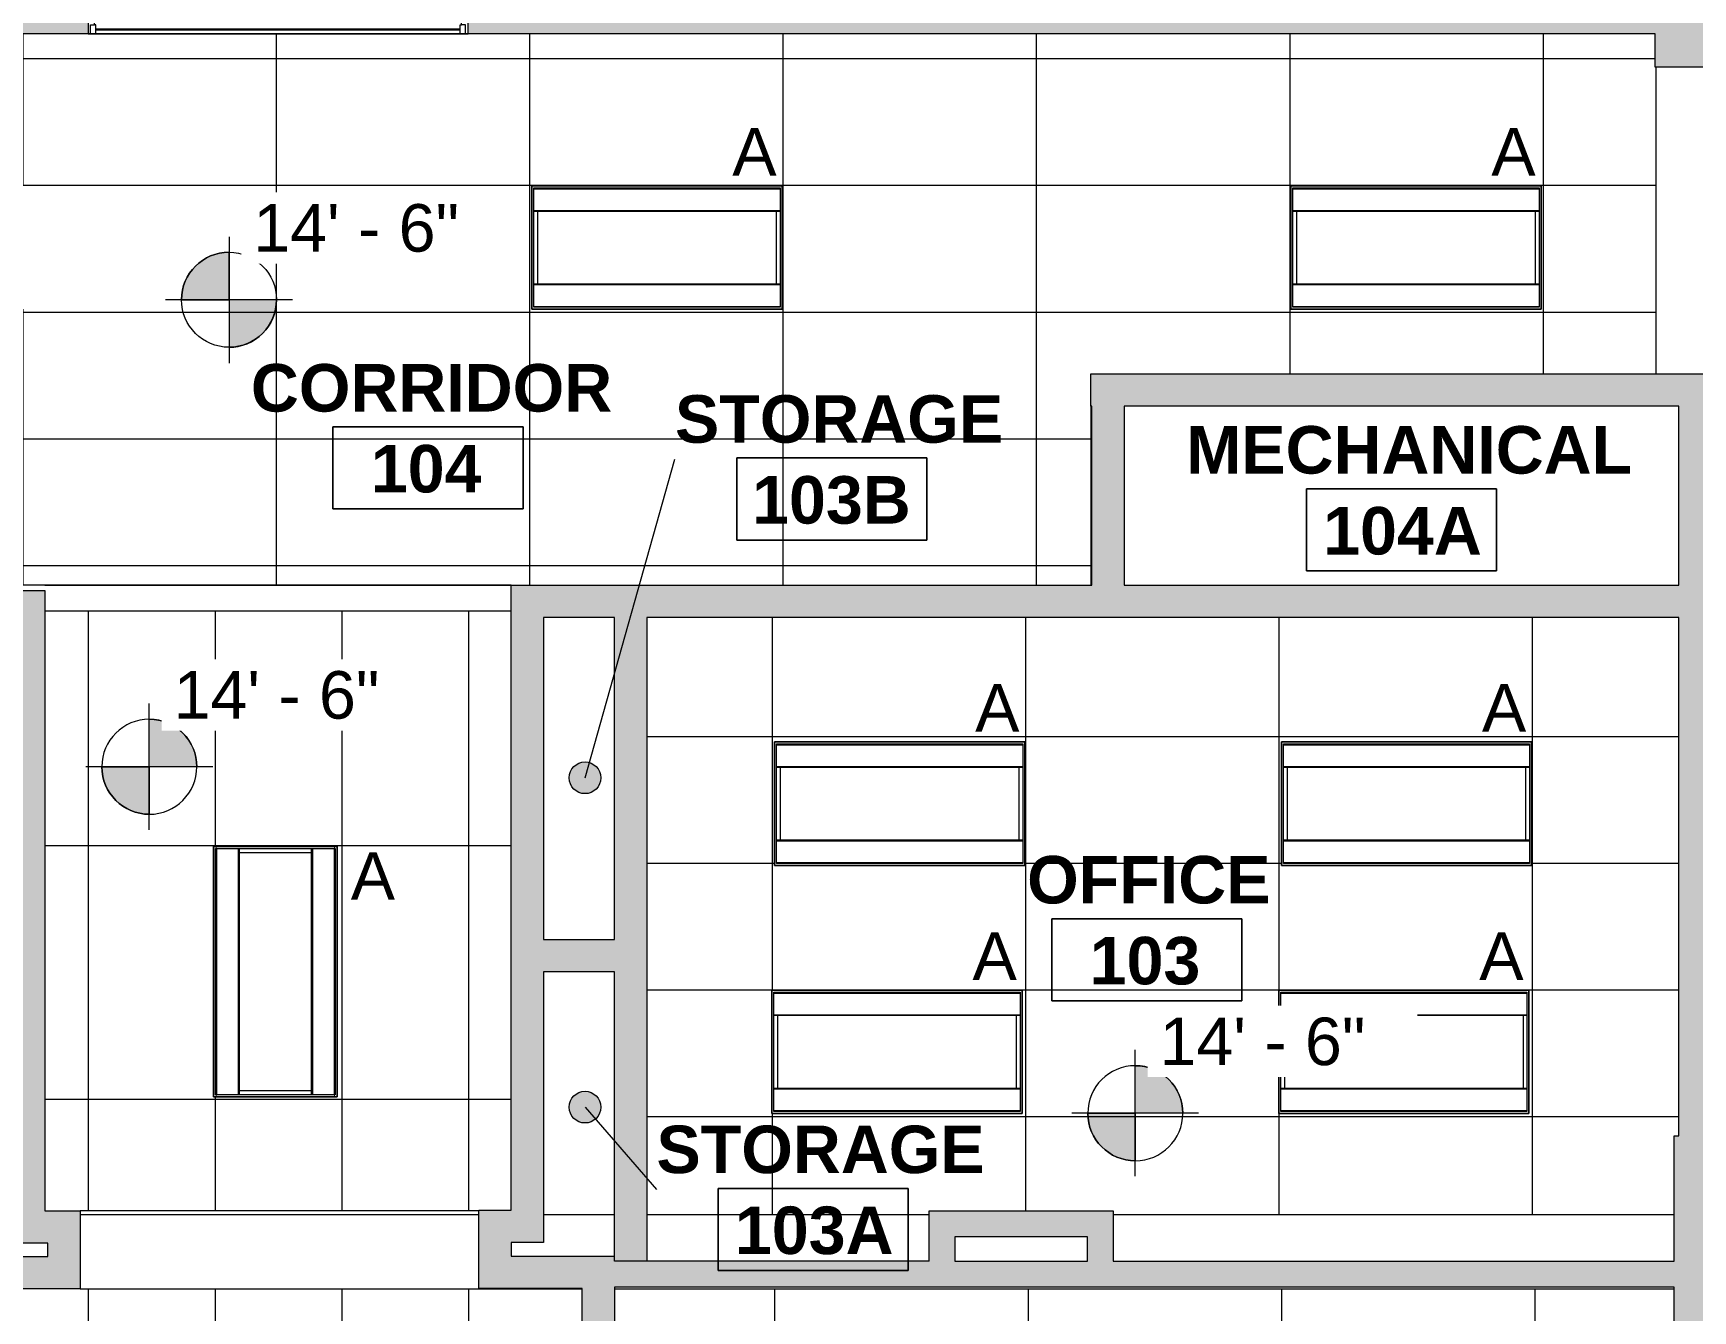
# Model space of a CAD drawing. Header units: inches. Extents: x -1036 to 1669, y -304 to 620.
# Drawn here: x -0.4 to 314, y -130.3 to 111.6 of the extents above; entities that cross this region are included whole.
import ezdxf

# ---------------------------------------------------------------- set-up
doc = ezdxf.new("R2010")
doc.units = ezdxf.units.IN
doc.header["$MEASUREMENT"] = 0
for name, color, linetype, lineweight in [('A-AREA-IDEN', 2, 'Continuous', 9), ('A-CLNG', 13, 'Continuous', 13), ('A-CLNG-PATT', 13, 'Continuous', 13), ('A-GLAZ', 151, 'Continuous', 13), ('A-WALL', 113, 'Continuous', 13), ('A-WALL-PATT', 111, 'Continuous', 13), ('E-LITE-EQPM', 33, 'Continuous', 13), ('E-LITE-EQPM-IDEN', 33, 'Continuous', 9), ('G-ANNO-DIMS', 111, 'Continuous', 9), ('I-WALL', 2, 'Continuous', 13)]:
    doc.layers.add(name, color=color, linetype=linetype, lineweight=lineweight)
doc.styles.add('Arial', font='arial.ttf', dxfattribs={"height": 9})
doc.styles.add('Swis721 Lt BT_B', font='', dxfattribs={"height": 8.999999999999991})
doc.styles.get('Swis721 Lt BT_B').set_extended_font_data('Swis721 Lt BT', bold=True)

# ---------------------------------------------------------------- blocks, each defined once
blk = doc.blocks.new('Window-Fixed-Half-Round - 72_ Diameter-7134559-FIRST FLOOR RCP')
at = {"layer": 'A-GLAZ', "lineweight": 20}
for p, q in [((-35.99999999999931, 3.499999999999501), (-35.99999999999931, -3.50000000000041)), ((-35.99999999999931, 3.499999999999587), (-34.49999999999905, 3.499999999999587)), ((-35.49999999999941, 3.499999999999587), (-35.49999999999941, 1.749999999999596)), ((-34.49999999999905, 3.499999999999587), (-34.49999999999905, 1.749999999999596)), ((34.50000000000086, 3.499999999999587), (36.0000000000006, 3.499999999999587)), ((34.50000000000086, 3.499999999999587), (34.50000000000086, 1.749999999999596)), ((35.50000000000085, 3.499999999999587), (35.50000000000085, 1.749999999999596)), ((36.00000000000059, -3.50000000000041), (36.00000000000059, 3.499999999999501)), ((-35.49999999999941, 1.749999999999596), (-34.74999999999942, 1.749999999999596)), ((-34.49999999999905, 1.749999999999596), (-34.74999999999942, 1.749999999999596)), ((-34.74999999999942, 1.749999999999596), (-34.74999999999942, -3.130828929442941e-13)), ((34.50000000000086, 1.749999999999596), (34.75000000000085, 1.749999999999596)), ((34.75000000000085, 1.749999999999596), (34.75000000000085, -3.130828929442941e-13)), ((35.50000000000085, 1.749999999999596), (34.75000000000085, 1.749999999999596)), ((-35.99999999999932, -3.130828929442941e-13), (-34.74999999999942, -3.130828929442941e-13)), ((34.75000000000085, -3.130828929442941e-13), (36.00000000000056, -3.130828929442941e-13))]:
    blk.add_line(p, q, dxfattribs=at)
at = {"layer": 'A-GLAZ'}
for p, q in [((36.00000000000059, 3.499999999999501), (-35.99999999999931, 3.499999999999501)), ((-35.99999999999931, -3.50000000000041), (36.00000000000059, -3.50000000000041))]:
    blk.add_line(p, q, dxfattribs=at)
at = {"layer": 'A-GLAZ', "lineweight": 9}
for p, q in [((-34.49999999999905, 3.499999999999587), (34.50000000000086, 3.499999999999587)), ((34.75000000000085, -3.130828929442941e-13), (-34.74999999999942, -3.130828929442941e-13))]:
    blk.add_line(p, q, dxfattribs=at)
at = {"layer": 'A-GLAZ', "lineweight": 30}
blk.add_line((-34.49999999999905, 2.624999999999586), (34.50000000000086, 2.624999999999586), dxfattribs=at)
blk = doc.blocks.new('L-Recessed-Axis-Duo - 2 x 4-V2-FIRST FLOOR RCP')
at = {"layer": 'E-LITE-EQPM', "lineweight": 9}
for p, q in [((-23.70125000000035, 11.70124999999967), (-23.70125000000035, -11.70125000000053)), ((23.70124999999967, 11.70124999999967), (-23.70125000000035, 11.70124999999967)), ((-23.37499999999975, 11.26001541712435), (-23.37499999999975, 11.2743613211372)), ((-23.37499999999974, 11.13871248810012), (-23.37499999999974, 11.26001541712435)), ((-23.37499999999974, 11.13871248810012), (23.37500000000181, 11.13871248810012)), ((23.32125034045088, 11.32125034045032), (-23.32125034045039, 11.32125034045032)), ((-23.32125034045039, 11.32125034045032), (-23.32125034045039, -11.32125034045099)), ((23.32125034045088, -11.32125034045099), (23.32125034045088, 11.32125034045032)), ((23.37500000000181, 11.27436132113736), (23.37500000000181, 11.26001541712435)), ((23.37500000000181, 11.26001541712435), (23.37500000000181, 11.13871248810012)), ((23.70124999999967, -11.70125000000053), (23.70124999999967, 11.70124999999967)), ((-23.32125034045038, 7.025524577924827), (23.32125034045099, 7.025524577924827)), ((-23.32125034045038, 7.015847702113612), (23.32125034045099, 7.015847702113612)), ((-23.32125034045105, 6.852663287769473), (23.32125034045037, 6.852663287769473)), ((-22.57125025785034, 6.863380073726318), (-22.57125025785034, -6.863380073726184)), ((22.57125025785083, -6.863215716455867), (22.57125025785083, 6.863215716456003)), ((23.32125034045037, -6.852663287768961), (-23.32125034045105, -6.852663287768961)), ((-23.32125034045038, -7.015847702113351), (23.32125034045099, -7.015847702113351)), ((-23.32125034045038, -7.025524577924568), (23.32125034045099, -7.025524577924568)), ((-23.70125000000035, -11.70125000000053), (23.70124999999967, -11.70125000000053)), ((-23.37499999999974, -11.26001541712425), (-23.37499999999974, -11.13871248809951)), ((-23.37499999999974, -11.13871248809951), (23.37500000000181, -11.13871248809951)), ((-23.37499999999974, -11.27436132113717), (-23.37499999999974, -11.26001541712425)), ((-23.32125034045039, -11.32125034045099), (23.32125034045088, -11.32125034045099)), ((23.37500000000181, -11.13871248809951), (23.37500000000181, -11.26001541712425)), ((23.37500000000181, -11.26001541712425), (23.37500000000181, -11.27436132113733))]:
    blk.add_line(p, q, dxfattribs=at)
for points, knots in [([(-23.64125001675037, 11.6412500167503), (-23.64648600304459, 11.64660277706004), (-23.65433927915146, 11.65431583323231), (-23.66427666576282, 11.66427681762273), (-23.67133580883706, 11.67133766628077), (-23.67788014913948, 11.67787256750432), (-23.6837977483678, 11.68380222611824), (-23.68898732805205, 11.68897699868511), (-23.69336016269634, 11.69336573628231), (-23.69684117998874, 11.69682921501138), (-23.70021528227305, 11.70022710545531), (-23.70124999999978, 11.70122677901995), (-23.7012499999998, 11.70124999999974)], [0, 0, 0, 0, 0.1666666666666667, 0.25, 0.3333333333333333, 0.4166666666666666, 0.5, 0.5833333333333333, 0.6666666666666666, 0.75, 0.8333333333333334, 1, 1, 1, 1]), ([(23.64125001675086, 11.6412500167503), (23.6466027770606, 11.64648600304452), (23.65431583323287, 11.6543392791514), (23.66427681762329, 11.66427666576276), (23.67133766628134, 11.67133580883699), (23.67787256750488, 11.67788014913942), (23.68380222611879, 11.68379774836774), (23.68897699868566, 11.688987328052), (23.69336573628287, 11.69336016269627), (23.69682921501196, 11.69684117998868), (23.70022710545587, 11.70021528227298), (23.70122677902049, 11.70124999999973), (23.7012500000003, 11.70124999999975)], [0, 0, 0, 0, 0.1666666666666667, 0.25, 0.3333333333333333, 0.4166666666666666, 0.5, 0.5833333333333333, 0.6666666666666666, 0.75, 0.8333333333333334, 1, 1, 1, 1]), ([(-23.70124999999981, -11.7012500000004), (-23.70122677902, -11.7012500000004), (-23.70022710545537, -11.70021528227363), (-23.69682921501145, -11.69684117998934), (-23.69336573628238, -11.69336016269694), (-23.68897699868517, -11.68898732805265), (-23.6838022261183, -11.6837977483684), (-23.67787256750436, -11.67788014914008), (-23.67133766628084, -11.67133580883764), (-23.6642768176228, -11.66427666576342), (-23.65431583323238, -11.65433927915206), (-23.6466027770601, -11.64648600304518), (-23.64125001675037, -11.64125001675096)], [-1, -1, -1, -1, -0.8333333333333333, -0.75, -0.6666666666666666, -0.5833333333333333, -0.5, -0.4166666666666666, -0.3333333333333333, -0.25, -0.1666666666666667, 0, 0, 0, 0]), ([(23.64125001675086, -11.64125001675096), (23.64648600304508, -11.6466027770607), (23.65433927915196, -11.65431583323297), (23.66427666576331, -11.66427681762339), (23.67133580883755, -11.67133766628143), (23.67788014913998, -11.67787256750498), (23.6837977483683, -11.6838022261189), (23.68898732805254, -11.68897699868577), (23.69336016269683, -11.69336573628297), (23.69684117998923, -11.69682921501204), (23.70021528227353, -11.70022710545597), (23.70125000000031, -11.7012267790206), (23.7012500000003, -11.7012500000004)], [0, 0, 0, 0, 0.1666666666666667, 0.25, 0.3333333333333333, 0.4166666666666666, 0.5, 0.5833333333333333, 0.6666666666666666, 0.75, 0.8333333333333334, 1, 1, 1, 1])]:
    blk.add_open_spline(points, degree=3, knots=knots, dxfattribs=at)
blk = doc.blocks.new('L-Recessed-Axis-Duo - 2 x 4-V3-FIRST FLOOR RCP')
at = {"layer": 'E-LITE-EQPM', "lineweight": 9}
for p, q in [((-23.70124999999984, 11.70124999999984), (-23.70124999999984, -11.70125000000036)), ((23.70125000000018, 11.70124999999984), (-23.70124999999984, 11.70124999999984)), ((-23.37499999999975, 11.26001541712435), (-23.37499999999975, 11.2743613211372)), ((-23.37499999999974, 11.13871248810012), (-23.37499999999974, 11.26001541712435)), ((-23.37499999999974, 11.13871248810012), (23.37500000000181, 11.13871248810012)), ((23.32125034045088, 11.32125034045032), (-23.32125034045039, 11.32125034045032)), ((-23.32125034045039, 11.32125034045032), (-23.32125034045039, -11.32125034045099)), ((23.32125034045088, -11.32125034045099), (23.32125034045088, 11.32125034045032)), ((23.37500000000181, 11.27436132113736), (23.37500000000181, 11.26001541712435)), ((23.37500000000181, 11.26001541712435), (23.37500000000181, 11.13871248810012)), ((23.70125000000018, -11.70125000000036), (23.70125000000018, 11.70124999999984)), ((-23.31192897881606, 7.025524577924827), (23.32125034045099, 7.025524577924827)), ((-23.31192897881606, 7.015847702113612), (23.32125034045099, 7.015847702113612)), ((-23.31192897881624, 6.852663287769473), (23.32125034045088, 6.852663287769473)), ((-22.57125025785034, 6.863380073726479), (-22.57125025785034, -6.863380073726181)), ((22.57125025785083, -6.863215716455894), (22.57125025785083, 6.86321571645603)), ((23.32125034045088, -6.852663287768961), (-23.31192897881624, -6.852663287769132)), ((-23.31192897881606, -7.015847702113351), (23.32125034045099, -7.015847702113351)), ((-23.31192897881606, -7.025524577924568), (23.32125034045099, -7.025524577924568)), ((-23.70124999999984, -11.70125000000036), (23.70125000000018, -11.70125000000036)), ((-23.37499999999974, -11.26001541712425), (-23.37499999999974, -11.13871248809951)), ((-23.37499999999974, -11.13871248809951), (23.37500000000181, -11.13871248809951)), ((-23.37499999999974, -11.27436132113717), (-23.37499999999974, -11.26001541712425)), ((-23.32125034045039, -11.32125034045099), (23.32125034045088, -11.32125034045099)), ((23.37500000000181, -11.13871248809951), (23.37500000000181, -11.26001541712425)), ((23.37500000000181, -11.26001541712425), (23.37500000000181, -11.27436132113733))]:
    blk.add_line(p, q, dxfattribs=at)
for points, knots in [([(-23.64125001675037, 11.6412500167503), (-23.64648600304459, 11.64660277706004), (-23.65433927915146, 11.65431583323231), (-23.66427666576282, 11.66427681762273), (-23.67133580883706, 11.67133766628077), (-23.67788014913948, 11.67787256750432), (-23.6837977483678, 11.68380222611824), (-23.68898732805205, 11.68897699868511), (-23.69336016269634, 11.69336573628231), (-23.69684117998874, 11.69682921501138), (-23.70021528227305, 11.70022710545531), (-23.70124999999978, 11.70122677901995), (-23.7012499999998, 11.70124999999974)], [0, 0, 0, 0, 0.1666666666666667, 0.25, 0.3333333333333333, 0.4166666666666666, 0.5, 0.5833333333333333, 0.6666666666666666, 0.75, 0.8333333333333334, 1, 1, 1, 1]), ([(23.64125001675086, 11.6412500167503), (23.6466027770606, 11.64648600304452), (23.65431583323287, 11.6543392791514), (23.66427681762329, 11.66427666576276), (23.67133766628134, 11.67133580883699), (23.67787256750488, 11.67788014913942), (23.68380222611879, 11.68379774836774), (23.68897699868566, 11.688987328052), (23.69336573628287, 11.69336016269627), (23.69682921501196, 11.69684117998868), (23.70022710545587, 11.70021528227298), (23.70122677902049, 11.70124999999973), (23.7012500000003, 11.70124999999975)], [0, 0, 0, 0, 0.1666666666666667, 0.25, 0.3333333333333333, 0.4166666666666666, 0.5, 0.5833333333333333, 0.6666666666666666, 0.75, 0.8333333333333334, 1, 1, 1, 1]), ([(-23.70124999999981, -11.7012500000004), (-23.70122677902, -11.7012500000004), (-23.70022710545537, -11.70021528227363), (-23.69682921501145, -11.69684117998934), (-23.69336573628238, -11.69336016269694), (-23.68897699868517, -11.68898732805265), (-23.6838022261183, -11.6837977483684), (-23.67787256750436, -11.67788014914008), (-23.67133766628084, -11.67133580883764), (-23.6642768176228, -11.66427666576342), (-23.65431583323238, -11.65433927915206), (-23.6466027770601, -11.64648600304518), (-23.64125001675037, -11.64125001675096)], [-1, -1, -1, -1, -0.8333333333333333, -0.75, -0.6666666666666666, -0.5833333333333333, -0.5, -0.4166666666666666, -0.3333333333333333, -0.25, -0.1666666666666667, 0, 0, 0, 0]), ([(23.64125001675086, -11.64125001675096), (23.64648600304508, -11.6466027770607), (23.65433927915196, -11.65431583323297), (23.66427666576331, -11.66427681762339), (23.67133580883755, -11.67133766628143), (23.67788014913998, -11.67787256750498), (23.6837977483683, -11.6838022261189), (23.68898732805254, -11.68897699868577), (23.69336016269683, -11.69336573628297), (23.69684117998923, -11.69682921501204), (23.70021528227353, -11.70022710545597), (23.70125000000031, -11.7012267790206), (23.7012500000003, -11.7012500000004)], [0, 0, 0, 0, 0.1666666666666667, 0.25, 0.3333333333333333, 0.4166666666666666, 0.5, 0.5833333333333333, 0.6666666666666666, 0.75, 0.8333333333333334, 1, 1, 1, 1])]:
    blk.add_open_spline(points, degree=3, knots=knots, dxfattribs=at)
blk = doc.blocks.new('L-Recessed-Axis-Duo - 2 x 4-V1-FIRST FLOOR RCP')
at = {"layer": 'E-LITE-EQPM', "lineweight": 9}
for p, q in [((-23.70125000000018, 11.7012499999995), (-23.70125000000018, -11.7012500000007)), ((23.70124999999984, 11.7012499999995), (-23.70125000000018, 11.7012499999995)), ((-23.37499999999975, 11.26001541712435), (-23.37499999999975, 11.2743613211372)), ((-23.37499999999974, 11.13871248810012), (-23.37499999999974, 11.26001541712435)), ((-23.37499999999974, 11.13871248810012), (23.37500000000181, 11.13871248810012)), ((23.32125034045088, 11.32125034045032), (-23.32125034045039, 11.32125034045032)), ((-23.32125034045039, 11.32125034045032), (-23.32125034045039, -11.32125034045099)), ((23.32125034045088, -11.32125034045099), (23.32125034045088, 11.32125034045032)), ((23.37500000000181, 11.27436132113736), (23.37500000000181, 11.26001541712435)), ((23.37500000000181, 11.26001541712435), (23.37500000000181, 11.13871248810012)), ((23.70124999999984, -11.7012500000007), (23.70124999999984, 11.7012499999995)), ((-23.32125034045038, 7.025524577924827), (23.32125034045099, 7.025524577924827)), ((-23.32125034045038, 7.015847702113612), (23.32125034045099, 7.015847702113612)), ((-23.32125034045088, 6.852663287769302), (23.32125034045054, 6.852663287769302)), ((-22.57125025785034, 6.86338007372632), (-22.57125025785034, -6.863380073726186)), ((22.57125025785083, -6.863215716455867), (22.57125025785083, 6.863215716456003)), ((23.32125034045054, -6.852663287769132), (-23.32125034045088, -6.852663287769132)), ((-23.32125034045038, -7.015847702113351), (23.32125034045099, -7.015847702113351)), ((-23.32125034045038, -7.025524577924568), (23.32125034045099, -7.025524577924568)), ((-23.70125000000018, -11.7012500000007), (23.70124999999984, -11.7012500000007)), ((-23.37499999999974, -11.26001541712425), (-23.37499999999974, -11.13871248809951)), ((-23.37499999999974, -11.13871248809951), (23.37500000000181, -11.13871248809951)), ((-23.37499999999974, -11.27436132113717), (-23.37499999999974, -11.26001541712425)), ((-23.32125034045039, -11.32125034045099), (23.32125034045088, -11.32125034045099)), ((23.37500000000181, -11.13871248809951), (23.37500000000181, -11.26001541712425)), ((23.37500000000181, -11.26001541712425), (23.37500000000181, -11.27436132113733))]:
    blk.add_line(p, q, dxfattribs=at)
for points, knots in [([(-23.64125001675037, 11.6412500167503), (-23.64648600304459, 11.64660277706004), (-23.65433927915146, 11.65431583323231), (-23.66427666576282, 11.66427681762273), (-23.67133580883706, 11.67133766628077), (-23.67788014913948, 11.67787256750432), (-23.6837977483678, 11.68380222611824), (-23.68898732805205, 11.68897699868511), (-23.69336016269634, 11.69336573628231), (-23.69684117998874, 11.69682921501138), (-23.70021528227305, 11.70022710545531), (-23.70124999999978, 11.70122677901995), (-23.7012499999998, 11.70124999999974)], [0, 0, 0, 0, 0.1666666666666667, 0.25, 0.3333333333333333, 0.4166666666666666, 0.5, 0.5833333333333333, 0.6666666666666666, 0.75, 0.8333333333333334, 1, 1, 1, 1]), ([(23.64125001675086, 11.6412500167503), (23.6466027770606, 11.64648600304452), (23.65431583323287, 11.6543392791514), (23.66427681762329, 11.66427666576276), (23.67133766628134, 11.67133580883699), (23.67787256750488, 11.67788014913942), (23.68380222611879, 11.68379774836774), (23.68897699868566, 11.688987328052), (23.69336573628287, 11.69336016269627), (23.69682921501196, 11.69684117998868), (23.70022710545587, 11.70021528227298), (23.70122677902049, 11.70124999999973), (23.7012500000003, 11.70124999999975)], [0, 0, 0, 0, 0.1666666666666667, 0.25, 0.3333333333333333, 0.4166666666666666, 0.5, 0.5833333333333333, 0.6666666666666666, 0.75, 0.8333333333333334, 1, 1, 1, 1]), ([(-23.70124999999981, -11.7012500000004), (-23.70122677902, -11.7012500000004), (-23.70022710545537, -11.70021528227363), (-23.69682921501145, -11.69684117998934), (-23.69336573628238, -11.69336016269694), (-23.68897699868517, -11.68898732805265), (-23.6838022261183, -11.6837977483684), (-23.67787256750436, -11.67788014914008), (-23.67133766628084, -11.67133580883764), (-23.6642768176228, -11.66427666576342), (-23.65431583323238, -11.65433927915206), (-23.6466027770601, -11.64648600304518), (-23.64125001675037, -11.64125001675096)], [-1, -1, -1, -1, -0.8333333333333333, -0.75, -0.6666666666666666, -0.5833333333333333, -0.5, -0.4166666666666666, -0.3333333333333333, -0.25, -0.1666666666666667, 0, 0, 0, 0]), ([(23.64125001675086, -11.64125001675096), (23.64648600304508, -11.6466027770607), (23.65433927915196, -11.65431583323297), (23.66427666576331, -11.66427681762339), (23.67133580883755, -11.67133766628143), (23.67788014913998, -11.67787256750498), (23.6837977483683, -11.6838022261189), (23.68898732805254, -11.68897699868577), (23.69336016269683, -11.69336573628297), (23.69684117998923, -11.69682921501204), (23.70021528227353, -11.70022710545597), (23.70125000000031, -11.7012267790206), (23.7012500000003, -11.7012500000004)], [0, 0, 0, 0, 0.1666666666666667, 0.25, 0.3333333333333333, 0.4166666666666666, 0.5, 0.5833333333333333, 0.6666666666666666, 0.75, 0.8333333333333334, 1, 1, 1, 1])]:
    blk.add_open_spline(points, degree=3, knots=knots, dxfattribs=at)
blk = doc.blocks.new('Room Tag - Room Name and Number-3379422-FIRST FLOOR RCP')
at = {"layer": 'A-AREA-IDEN'}
for p, q in [((-0.1880646717928032, -0.1635729993857746), (-0.1880646717928032, -0.001823739990654245)), ((-0.1880646717928032, -0.001823739990654244), (0.1869353282071967, -0.001823739990654244)), ((0.1869353282071967, -0.001823739990655456), (-0.1880646717928029, -0.001823739990654244)), ((-0.1880646717928029, -0.001823739990654251), (-0.1880646717928032, -0.1635729993857734)), ((0.1869353282071967, -0.001823739990654244), (0.1869353282071967, -0.1635729993857746)), ((0.1869353282071964, -0.1635729993857746), (0.1869353282071967, -0.001823739990655458)), ((0.1869353282071967, -0.1635729993857746), (-0.1880646717928032, -0.1635729993857746)), ((-0.1880646717928032, -0.1635729993857734), (0.1869353282071964, -0.1635729993857746))]:
    blk.add_line(p, q, dxfattribs=at)
blk = doc.blocks.new('Spot Elevations - Spot Elevation - Target Filled-49714-FIRST FLOOR RCP')
at = {"layer": 'G-ANNO-DIMS'}
h = blk.add_hatch(color=256, dxfattribs=at)
edge = h.paths.add_edge_path(flags=0)
edge.add_line((1.249000902703301e-16, 0), (-0.09374999999999985, 0))
edge.add_arc((4.891920202254595e-16, -2.60208521396521e-16), 0.09375000000000024, 90.00000000000063, 180.0000000000003, ccw=False)
edge.add_line((1.249000902703301e-16, 0.09375000000000007), (1.249000902703301e-16, 0))
h = blk.add_hatch(color=256, dxfattribs=at)
edge = h.paths.add_edge_path(flags=0)
edge.add_line((1.249000902703301e-16, 0), (0.09375000000000029, 0))
edge.add_arc((2.289834988289385e-16, 6.245004513516504e-17), 0.09374999999999996, 269.99999999999955, 359.99999999999966, ccw=False)
edge.add_line((1.249000902703301e-16, -0.09375), (1.249000902703301e-16, 0))
for p, q in [((-2.706168622523819e-16, 0.1243846875261664), (-2.706168622523819e-16, -0.125)), ((1.249000902703301e-16, 0), (1.249000902703301e-16, 0.09375000000000007)), ((0.1250000000000001, 7.067913962433002e-16), (-0.1249999999999998, 7.067913962433002e-16)), ((-0.09374999999999985, 0), (1.249000902703301e-16, 0)), ((1.249000902703301e-16, 0), (1.249000902703301e-16, -0.09375)), ((0.09375000000000029, 0), (1.249000902703301e-16, 0))]:
    blk.add_line(p, q, dxfattribs=at)
blk.add_circle((1.249000902703301e-16, 0), 0.09375000000000007, dxfattribs=at)
for centre, radius, start, end in [((4.891920202254595e-16, -2.60208521396521e-16), 0.09375000000000024, 90.0000000000002, 179.9999999999999), ((2.289834988289385e-16, 6.245004513516504e-17), 0.09374999999999996, 269.9999999999992, 359.9999999999993)]:
    blk.add_arc(centre, radius, start, end, dxfattribs=at)

msp = doc.modelspace()

# ---------------------------------------------------------------- hatches: boundary and pattern name
at = {"layer": 'A-AREA-IDEN'}
h = msp.add_hatch(color=256, dxfattribs=at)
edge = h.paths.add_edge_path(flags=0)
edge.add_arc((104.1211867276568, -29.39945797814332), 3, 0, 360)
h = msp.add_hatch(color=256, dxfattribs=at)
edge = h.paths.add_edge_path(flags=0)
edge.add_arc((104.1211867276568, -91.75844826005385), 2.999999999999984, 0, 360)
at = {"layer": 'A-CLNG-PATT'}
h = msp.add_hatch(dxfattribs=at)
h.set_pattern_fill('FP_17', color=256, style=0, pattern_type=2)
h.set_pattern_definition([(0, (45.642, 58.773), (0, -24), []), (270, (45.642, 58.773), (-48, -2.939152317953648e-15), [])])
h.paths.add_polyline_path([(-123.4821772362823, 6.095832819735732), (-4.334693994157191, 6.095832819735732), (-4.334693994157191, 7.079842819734437), (199.9518466077499, 7.095832819735675), (199.9518466077499, 47.09583281973578), (306.9518487465169, 47.10063430457239), (306.9518487465169, 105.188928117856), (306.8547622180554, 105.188928117856), (306.8547622180554, 111.4457672208812), (-215.6702206705472, 111.4457672208822), (-215.6702206705474, 39.19989411438871), (-123.4821772362823, 39.19989411438871), (-123.4821772362823, 32.80517669024038)], flags=0)
h.paths.add_polyline_path([(257.317242979437, 59.31122223938655), (237.8131768715149, 59.31122223938655), (237.8131768715156, 82.71356598938637), (285.2155206215152, 82.71356598938637), (285.2155206215149, 59.31122223938655), (261.6577742294371, 59.31122223938655)], flags=0)
h.paths.add_polyline_path([(-163.714288270563, 59.31122223938655), (-193.8416681899177, 59.31122223938655), (-193.8416681899179, 82.71356598938637), (-146.4393244399176, 82.71356598938637), (-146.4393244399181, 59.31122223938655), (-159.3737570205629, 59.31122223938655)], flags=0)
h.paths.add_polyline_path([(-49.59836586915923, 59.31122223938655), (-49.59836586915991, 82.71356598938637), (-2.196022119159067, 82.71356598938637), (-2.196022119159238, 59.31122223938655), (-46.51994452056299, 59.31122223938655)], flags=0)
h.paths.add_polyline_path([(141.4306808367552, 59.31122223938655), (94.02833708675506, 59.31122223938655), (94.02833708675352, 82.71356598938637), (141.4306808367545, 82.71356598938637), (141.4306808367552, 63.04692669024035)], flags=0)
h = msp.add_hatch(dxfattribs=at)
h.set_pattern_fill('FP_10', color=256, style=0, pattern_type=2)
h.set_pattern_definition([(90, (58.067, -138.255), (24, -1.469576158976824e-15), []), (0, (58.067, -138.255), (0, -48), [])])
h.paths.add_polyline_path([(39.5031466647627, -287.6048881351542), (91.73748051690482, -287.6048881351542), (91.73748051690482, -287.3670005023449), (103.5669654142046, -287.3670005023449), (103.5480184711393, -126.1300298339407), (-11.34690557307226, -126.1688982957503), (-11.34443423396698, -287.202656031503), (-0.4168364156300867, -287.202656031503), (-0.4168364156300867, -287.6048881351542), (35.95014922943704, -287.6048881351542)], flags=0)
h.paths.add_polyline_path([(10.74858437668098, -234.3060600101526), (10.74858437668115, -186.9037162601528), (34.15092812668097, -186.9037162601524), (34.15092812668149, -234.3060600101526), (14.24749297943697, -234.3060600101526)], flags=0)
h.paths.add_polyline_path([(57.7485843766812, -234.3060600101526), (57.7485843766812, -186.9037162601524), (81.1509281266812, -186.9037162601531), (81.1509281266812, -234.3060600101526), (61.99333672943703, -234.3060600101526)], flags=0)
h.paths.add_polyline_path([(2.387256251683538, -111.4188982957503), (84.02154153597608, -111.4188982957503), (84.02154153597608, -111.241265165074), (90.1465415359758, -111.241265165074), (90.1465415359758, 2.204842819734096), (1.790306005842524, 2.204842819734096), (1.790306005842524, -111.4188982957503)], flags=0)
h.paths.add_polyline_path([(33.74858437668103, -89.81229916357618), (33.74858437668086, -42.40995541357585), (57.15092812668086, -42.40995541357585), (57.15092812668086, -89.81229916357584), (35.95014922943704, -89.81229916357601)], flags=0)
h = msp.add_hatch(dxfattribs=at)
h.set_pattern_fill('FP_13', color=256, style=0, pattern_type=2)
h.set_pattern_definition([(180, (235.576, -69.58), (2.939152317953648e-15, 24), []), (90, (235.576, -69.58), (48, -2.939152317953648e-15), [])])
h.paths.add_polyline_path([(169.2920089617569, -112.1300298339399), (169.2920089617569, -111.4188982957508), (204.1670089617569, -111.418898295751), (204.1670089617569, -112.1300298339399), (310.4600028168198, -112.1300298339399), (310.4600028168198, -97.188029455327), (311.33500281682, -97.188029455327), (311.33500281682, 0.9708328197359605), (115.8169654142052, 0.9708328197359605), (115.8169654142051, -112.1300298339399), (157.485024229437, -112.1300298339399)], flags=0)
h.paths.add_polyline_path([(252.9767117294371, -92.98611204555861), (235.5283370867589, -92.98611204555861), (235.5283370867585, -69.58376829555861), (282.9306808367585, -69.58376829555299), (282.9306808367585, -92.98611204555861), (257.317242979437, -92.98611204555861)], flags=0)
h.paths.add_polyline_path([(170.506617979437, -92.98611204555861), (139.5283370867585, -92.98611204555861), (139.5283370867587, -69.58376829555844), (186.9306808367589, -69.58376829555861), (186.9306808367595, -92.98611204555861), (174.847149229437, -92.98611204555861)], flags=0)
h.paths.add_polyline_path([(283.4306808367587, -45.98611204555873), (236.0283370867586, -45.98611204555839), (236.0283370867586, -22.58376829555857), (283.4306808367584, -22.58376829555857), (283.4306808367587, -42.79919830975961)], flags=0)
h.paths.add_polyline_path([(170.506617979437, -45.98611204555839), (140.0283370867587, -45.98611204555839), (140.0283370867587, -22.58376829555857), (187.4306808367587, -22.58376829555857), (187.4306808367587, -45.98611204555839), (174.847149229437, -45.98611204555839)], flags=0)
h = msp.add_hatch(dxfattribs=at)
h.set_pattern_fill('FP_12', color=256, style=0, pattern_type=2)
h.set_pattern_definition([(180, (188.076, -206.711), (2.939152317953648e-15, 24), []), (90, (188.076, -206.711), (48, -2.939152317953648e-15), [])])
h.paths.add_polyline_path([(244.2956492294369, -287.6048881351549), (308.4653415060727, -287.6048881351549), (308.4653415060727, -286.8670005023455), (310.4600028168194, -286.8670005023455), (310.4600028168194, -215.726311879651), (308.5119163354231, -215.726311879651), (308.5119163354231, -200.7263118796508), (310.4600028168194, -200.7263118796508), (310.4600028168198, -126.1300298339407), (109.6919654142048, -126.1300298339407), (109.6919654142048, -287.6048881351549), (200.487480516905, -287.6048881351549), (200.487480516905, -286.8670005023451), (216.4874805169051, -286.8670005023451), (216.4874805169051, -287.6048881351549), (240.9897712156048, -287.6048881351549)], flags=0)
h.paths.add_polyline_path([(174.847149229437, -254.0817592718864), (140.0283370867586, -254.0817592718864), (140.0283370867586, -230.6794155218869), (187.4306808367586, -230.6794155218866), (187.4306808367589, -254.0817592718864), (179.187680479437, -254.0817592718864)], flags=0)
h.paths.add_polyline_path([(236.0283370867586, -254.0817592718864), (236.0283370867586, -230.6794155218866), (283.4306808367584, -230.6794155218864), (283.430680836758, -254.0817592718864), (239.955117979437, -254.0817592718864)], flags=0)
h.paths.add_polyline_path([(283.4306808367584, -182.0817592718866), (236.0283370867586, -182.0817592718864), (236.0283370867589, -158.6794155218864), (283.4306808367584, -158.6794155218864), (283.4306808367584, -178.8870733097595)], flags=0)
h.paths.add_polyline_path([(174.847149229437, -182.0817592718864), (140.0283370867587, -182.0817592718864), (140.0283370867586, -158.6794155218864), (187.4306808367584, -158.6794155218864), (187.4306808367586, -182.0817592718864), (179.187680479437, -182.0817592718864)], flags=0)
at = {"layer": 'A-WALL-PATT', "lineweight": 9}
h = msp.add_hatch(color=7, dxfattribs=at)
h.paths.add_polyline_path([(105.398649229437, 111.4457672208812), (306.8547622180554, 111.4498941143881), (306.8547622180554, 118.4457672208812), (81.96786055616847, 118.4173467522793), (81.96786055616847, 111.4457672208812)], flags=0)
h.paths.add_polyline_path([(9.967860556168487, 111.4457672208822), (9.967860556168487, 118.4457672208822), (-216.5874869674347, 118.4457672208822), (-216.5874869674347, 111.4457672208822), (-33.49835077056292, 111.4457672208822)], flags=0)
for points in [[(835.8245315835707, 105.1889281178551), (1112.917262218056, 105.188928117856), (1112.917262218056, 115.3139281178551), (306.8547622180786, 115.3139281178575), (306.8547622180554, 105.1889281178577), (835.2916432491693, 105.188928117856)], [(261.6577742294371, 40.97083281973573), (317.4600028168199, 40.97083281973573), (317.4600028168199, 47.09583281973578), (199.9518466077499, 47.09583281973578), (199.9518466077499, 40.97083281973573), (244.2956492294369, 40.97083281973573)], [(200.1045089617567, 7.095832819735675), (206.2295089617569, 7.095832819735675), (206.2295089617571, 40.97083281973573), (200.1045089617569, 40.97083281973573), (200.1045089617569, 32.80517669024038)], [(316.9390576488644, -97.188029455327), (317.4600028168199, -97.188029455327), (317.4600028168199, 40.97083281973573), (311.3350028168207, 40.97083281973573), (311.33500281682, -97.188029455327), (313.744149229437, -97.188029455327)], [(90.1465415359758, -111.241265165074), (96.27154153597586, -111.241265165074), (96.27154153597586, 7.095832819736187), (90.1465415359758, 7.095832819736187), (90.1465415359758, -88.16182330975964)], [(109.691965414205, 0.9708328197354489), (311.3350028168091, 0.9708328197359605), (311.33500281682, 7.095832819735675), (96.27154153597586, 7.095832819736187), (96.27154153597586, 0.9708328197359605), (105.398649229437, 0.9708328197354489)], [(-4.334693994157361, -111.4188982957503), (1.790306005842524, -111.4188982957503), (1.790306005842524, 6.074894114387631), (-4.334693994157361, 6.074894114387631), (-4.334693994157361, -93.98611204555856)], [(115.8169654142052, -120.9430873968886), (115.8169654142052, 0.9708328197354489), (109.691965414205, 0.9708328197354489), (109.6919654142048, -120.9430873968886)], [(109.691965414205, -66.11112728857618), (109.691965414205, -59.98612728857614), (96.27154153597586, -59.98612728857614), (96.27154153597586, -66.11112728857601), (105.398649229437, -66.11112728857601)], [(324.3350028168201, -301.479888135155), (324.3350028168201, -97.188029455327), (310.4600028168198, -97.188029455327), (310.4600028168194, -301.479888135155), (313.744149229437, -301.479888135155)], [(-4.334693994157361, -117.5438982957503), (8.512256251683423, -117.5438982957503), (8.512256251683423, -111.4188982957503), (-4.334693994157361, -111.4188982957503), (-4.334693994157361, -117.2077056649861)], [(84.02154153597608, -126.1048881351541), (90.14654153597597, -126.1048881351541), (90.1465415359758, -111.241265165074), (84.02154153597608, -111.241265165074), (84.02154153597608, -113.2731492726351)], [(90.14654153597597, -117.366265165074), (96.27154153597603, -117.366265165074), (96.27154153597586, -111.241265165074), (90.1465415359758, -111.241265165074), (90.14654153597597, -113.0003993330463)], [(174.1670089617569, -120.9430873968886), (174.1670089617569, -111.4188982957508), (169.2920089617569, -111.4188982957508), (169.2920089617532, -120.9430873968886)], [(192.2092742294369, -116.293898295751), (199.2920089617569, -116.293898295751), (199.2920089617569, -111.418898295751), (174.1670089617569, -111.418898295751), (174.1670089617569, -116.293898295751), (174.847149229437, -116.293898295751)], [(199.2920089617566, -120.9430873968886), (204.1670089617569, -120.9430873968886), (204.1670089617569, -111.418898295751), (199.2920089617569, -111.418898295751), (199.2920089617569, -118.4035733097596)], [(8.512256251683423, -126.1688982957503), (8.512256251683423, -117.5438982957503), (2.387256251683538, -117.5438982957503), (2.387256251683538, -126.1688982957503)], [(-16.83469399415742, -126.1688982957503), (2.387256251683538, -126.1300298339407), (2.387256251683538, -120.0438982957501), (-16.83469399415742, -120.0438982957501), (-16.83469399415742, -126.1300298339407)], [(103.5669654142049, -126.1048881351541), (103.5669654142049, -119.979888135154), (90.14654153597597, -119.979888135154), (90.14654153597597, -126.1048881351541)], [(105.398649229437, -287.6048881351549), (109.6919654142048, -287.6048881351549), (109.6919654142048, -119.979888135154), (103.5669654142049, -119.979888135154), (103.5669654142046, -287.6048881351542)], [(279.019899229437, -125.8180873968889), (310.4600028168198, -125.8180873968887), (310.4600028168198, -120.9430873968886), (109.6919654142048, -120.9430873968886), (109.6919654142048, -125.8180873968884), (244.2956492294369, -125.8180873968889)]]:
    msp.add_hatch(color=7, dxfattribs=at).paths.add_polyline_path(points, flags=0)

# ---------------------------------------------------------------- linework, layer by layer
at = {"layer": 'A-AREA-IDEN'}
for p, q in [((104.1211867276568, -29.39945797814332), (121.1546624926501, 30.96617051801418)), ((104.1211867276568, -91.75844826005385), (117.649142236961, -107.3393826546673))]:
    msp.add_line(p, q, dxfattribs=at)
for centre, radius in [((104.1211867276568, -29.39945797814332), 3), ((104.1211867276568, -91.75844826005385), 2.999999999999984)]:
    msp.add_circle(centre, radius, dxfattribs=at)
at = {"layer": 'A-CLNG'}
for p, q in [((141.4306808367552, 82.71356598938631), (94.02833708675514, 82.71356598938631)), ((94.02833708675514, 82.71356598938631), (94.02833708675514, 59.31122223938631)), ((141.4306808367552, 59.31122223938631), (141.4306808367552, 82.71356598938631)), ((285.2155206215149, 82.71356598938631), (237.8131768715148, 82.71356598938631)), ((237.8131768715148, 82.71356598938631), (237.8131768715148, 59.31122223938631)), ((285.2155206215149, 59.31122223938631), (285.2155206215149, 82.71356598938631)), ((94.02833708675514, 59.31122223938631), (141.4306808367552, 59.31122223938631)), ((237.8131768715148, 59.31122223938631), (285.2155206215149, 59.31122223938631)), ((199.9518466077498, 40.9708328197357), (199.9518466077497, 7.095832819735601)), ((1.790306005842822, 7.095832819736017), (90.14654153597597, 7.095832819736017)), ((187.4306808367588, -22.58376829555852), (140.0283370867588, -22.58376829555852)), ((140.0283370867588, -22.58376829555852), (140.0283370867588, -45.98611204555852)), ((187.4306808367588, -45.98611204555852), (187.4306808367588, -22.58376829555852)), ((283.4306808367586, -22.58376829555852), (236.0283370867586, -22.58376829555852)), ((236.0283370867586, -22.58376829555852), (236.0283370867586, -45.98611204555852)), ((283.4306808367586, -45.98611204555852), (283.4306808367586, -22.58376829555852)), ((57.1509281266811, -42.40995541357594), (33.74858437668111, -42.40995541357598)), ((33.74858437668111, -42.40995541357598), (33.74858437668118, -89.81229916357597)), ((57.15092812668119, -89.81229916357593), (57.1509281266811, -42.40995541357594)), ((140.0283370867588, -45.98611204555852), (187.4306808367588, -45.98611204555852)), ((236.0283370867586, -45.98611204555852), (283.4306808367586, -45.98611204555852)), ((186.9306808367588, -69.58376829555851), (139.5283370867588, -69.58376829555851)), ((139.5283370867588, -69.58376829555851), (139.5283370867588, -92.98611204555851)), ((186.9306808367588, -92.98611204555851), (186.9306808367588, -69.58376829555851)), ((282.9306808367585, -69.58376829555851), (235.5283370867585, -69.58376829555851)), ((235.5283370867585, -69.58376829555851), (235.5283370867585, -92.98611204555851)), ((282.9306808367585, -92.98611204555851), (282.9306808367585, -69.58376829555851)), ((33.74858437668118, -89.81229916357597), (57.15092812668118, -89.81229916357593)), ((139.5283370867588, -92.98611204555851), (186.9306808367588, -92.98611204555851)), ((235.5283370867585, -92.98611204555851), (282.9306808367585, -92.98611204555851)), ((84.0215415359762, -111.4188982957502), (8.512256251683658, -111.4188982957502))]:
    msp.add_line(p, q, dxfattribs=at)
at = {"layer": 'A-WALL', "color": 8, "lineweight": 20}
for p, q in [((310.4600028168198, -120.9430873968889), (310.4600028168199, -97.18802945532704)), ((310.4600028168199, -97.18802945532704), (311.3350028168198, -97.18802945532704)), ((310.4600028168197, -200.7263118796507), (310.4600028168198, -125.8180873968889))]:
    msp.add_line(p, q, dxfattribs=at)
at = {"layer": 'A-WALL', "lineweight": 9}
for p, q in [((84.02154153597616, -112.1300298339398), (8.512256251683636, -112.1300298339395)), ((109.691965414205, -112.1300298339399), (96.2715415359762, -112.1300298339398)), ((169.2920089617569, -112.1300298339401), (115.816965414205, -112.1300298339399)), ((310.4600028168198, -112.1300298339405), (204.1670089617569, -112.1300298339402)), ((8.512256251683636, -126.1300298339395), (103.567918930645, -126.1300298339398)), ((109.691965414205, -126.1300298339399), (310.4600028168198, -126.1300298339405))]:
    msp.add_line(p, q, dxfattribs=at)
at = {"layer": 'I-WALL', "color": 8, "lineweight": 20}
for p, q in [((9.967860556168638, 111.4457672208813), (-215.7034578450027, 111.445767220882)), ((306.8547622180554, 111.4457672208803), (81.96786055616843, 111.4457672208811)), ((306.8547622180554, 105.1889281178576), (306.8547622180554, 111.4457672208803)), ((835.2916432491689, 105.1889281178559), (306.8547622180554, 105.1889281178576)), ((199.9518466077498, 40.97083281973563), (199.9518466077498, 47.09583281973563)), ((199.9518466077498, 47.09583281973563), (317.46000281682, 47.09583281973525)), ((200.1045089617569, 40.97083281973563), (199.9518466077498, 40.97083281973563)), ((200.1045089617569, 7.095832819735633), (200.1045089617569, 40.97083281973563)), ((206.2295089617569, 40.97083281973561), (206.2295089617569, 7.095832819735612)), ((311.33500281682, 40.97083281973527), (206.2295089617569, 40.97083281973561)), ((311.33500281682, 7.095832819735265), (311.33500281682, 40.97083281973527)), ((90.14654153597616, -111.2412651650739), (90.14654153597597, 7.095832819735995)), ((90.14654153597597, 7.095832819735995), (200.1045089617569, 7.095832819735633)), ((206.2295089617569, 7.095832819735614), (311.33500281682, 7.095832819735274)), ((-123.482177236282, 6.074894114387674), (1.790306005843007, 6.074894114387453)), ((1.790306005843007, 6.074894114387453), (1.790306005842818, -111.4188982957502)), ((96.27154153597596, 0.9708328197359685), (96.27154153597607, -59.9861272885761)), ((109.6919654142051, 0.9708328197359268), (96.27154153597598, 0.9708328197359701)), ((109.6919654142051, -59.98612728857614), (109.6919654142052, 0.9708328197359392)), ((311.33500281682, 0.9708328197352758), (115.8169654142051, 0.970832819735907)), ((115.8169654142052, 0.9708328197358965), (115.816965414205, -120.9430873968882)), ((311.3350028168198, -97.18802945532704), (311.33500281682, 0.9708328197352784)), ((96.27154153597607, -59.9861272885761), (109.6919654142051, -59.98612728857614)), ((96.27154153597607, -66.11112728857611), (96.27154153597617, -117.3662651650739)), ((109.6919654142051, -66.11112728857614), (96.27154153597608, -66.1111272885761)), ((109.691965414205, -120.9430873968882), (109.6919654142051, -66.11112728857614)), ((1.790306005842818, -111.4188982957502), (8.51225625168364, -111.4188982957503)), ((8.51225625168364, -111.4188982957503), (8.512256251683615, -126.1688982957502)), ((84.02154153597611, -126.104888135154), (84.02154153597614, -111.2412651650739)), ((84.02154153597614, -111.2412651650739), (90.14654153597614, -111.2412651650739)), ((169.2920089617569, -120.9430873968884), (169.2920089617569, -111.4188982957508)), ((169.2920089617569, -111.4188982957508), (204.1670089617569, -111.4188982957509)), ((204.1670089617569, -111.4188982957509), (204.1670089617569, -120.9430873968885)), ((174.1670089617569, -116.2938982957508), (174.1670089617569, -120.9430873968884)), ((199.2920089617569, -116.2938982957509), (174.1670089617569, -116.2938982957508)), ((199.2920089617569, -120.9430873968885), (199.2920089617569, -116.2938982957509)), ((2.387256251683632, -117.5438982957503), (-16.83469399415719, -117.5438982957502)), ((2.387256251683627, -120.0438982957502), (2.387256251683631, -117.5438982957502)), ((90.14654153597613, -117.3662651650739), (90.14654153597613, -119.979888135154)), ((96.27154153597617, -117.3662651650739), (90.14654153597613, -117.3662651650739)), ((-16.83469399415719, -120.0438982957502), (2.387256251683626, -120.0438982957502)), ((90.14654153597613, -119.979888135154), (109.691965414205, -119.9798881351541)), ((169.2920089617569, -120.9430873968884), (109.691965414205, -120.9430873968882)), ((174.1670089617569, -120.9430873968884), (199.2920089617569, -120.9430873968885)), ((204.1670089617569, -120.9430873968885), (310.4600028168198, -120.9430873968889)), ((8.512256251683615, -126.1688982957502), (-11.34690557307183, -126.1688982957502)), ((103.566965414205, -126.1048881351541), (84.02154153597611, -126.104888135154)), ((103.5669654142047, -287.3670005023446), (103.566965414205, -126.1048881351541)), ((109.691965414205, -125.8180873968882), (109.6919654142047, -287.604888135154)), ((310.4600028168198, -125.8180873968889), (109.691965414205, -125.8180873968882))]:
    msp.add_line(p, q, dxfattribs=at)
at = {"layer": 'I-WALL', "lineweight": 9}
for p, q in [((306.9518487465166, 105.1889281178576), (306.9518487465165, 47.09583281973529)), ((90.14654153597597, 7.079842819734014), (-4.334693994156989, 7.079842819734321)), ((1.790306005843001, 2.204842819734302), (90.14654153597597, 2.204842819734016))]:
    msp.add_line(p, q, dxfattribs=at)

# ---------------------------------------------------------------- block references
at = {"layer": 'A-AREA-IDEN', "xscale": 95.99999999999994, "yscale": 95.99999999999994, "zscale": 95.99999999999994}
for p in [(74.42922255655064, 37.2315862126754), (150.9077343538596, 31.33447332273186), (258.8349802450522, 25.48776890349346), (210.6001705130112, -55.90796747285416), (147.4022140981704, -106.9710798499497)]:
    msp.add_blockref('Room Tag - Room Name and Number-3379422-FIRST FLOOR RCP', p, dxfattribs=at)
at = {"layer": 'A-GLAZ', "rotation": 180}
msp.add_blockref('Window-Fixed-Half-Round - 72_ Diameter-7134559-FIRST FLOOR RCP', (45.96786055616925, 114.9457672208812), dxfattribs=at)
at = {"layer": 'E-LITE-EQPM', "lineweight": 9, "extrusion": (0, 0, -1)}
for name, p, rotation in [('L-Recessed-Axis-Duo - 2 x 4-V2-FIRST FLOOR RCP', (-117.7295089617549, 71.01239411438598), 180), ('L-Recessed-Axis-Duo - 2 x 4-V2-FIRST FLOOR RCP', (-261.5143487465145, 71.01239411438598), 180), ('L-Recessed-Axis-Duo - 2 x 4-V1-FIRST FLOOR RCP', (-163.7295089617585, -34.28494017055885), 180), ('L-Recessed-Axis-Duo - 2 x 4-V1-FIRST FLOOR RCP', (-259.7295089617584, -34.28494017055885), 180), ('L-Recessed-Axis-Duo - 2 x 4-V3-FIRST FLOOR RCP', (-45.44975625168081, -66.1111272885757), 269.9999999999999), ('L-Recessed-Axis-Duo - 2 x 4-V2-FIRST FLOOR RCP', (-163.2295089617585, -81.28494017055884), 180), ('L-Recessed-Axis-Duo - 2 x 4-V2-FIRST FLOOR RCP', (-259.2295089617583, -81.28494017055884), 180)]:
    msp.add_blockref(name, p, dxfattribs=dict(at, rotation=rotation))
at = {"layer": 'G-ANNO-DIMS', "xscale": 95.99999999999994, "yscale": 95.99999999999994, "zscale": 95.99999999999994}
msp.add_blockref('Spot Elevations - Spot Elevation - Target Filled-49714-FIRST FLOOR RCP', (36.67647277085037, 61.12247611913672), dxfattribs=at)
at = {"layer": 'G-ANNO-DIMS', "extrusion": (0, 0, -1), "xscale": 95.99999999999994, "yscale": 95.99999999999994, "zscale": 95.99999999999994, "rotation": 180}
for p in [(-21.58330048763488, -27.30466635541487), (-208.3530793215061, -92.90576151112496)]:
    msp.add_blockref('Spot Elevations - Spot Elevation - Target Filled-49714-FIRST FLOOR RCP', p, dxfattribs=at)

# ---------------------------------------------------------------- texts
at = {"layer": 'A-AREA-IDEN', "char_height": 8.999999999999991, "attachment_point": 1, "style": 'Swis721 Lt BT_B'}
for s, insert, width in [('CORRIDOR', (40.82103258510499, 48.9479885442744), 81.20399999999992), ('STORAGE', (121.1546624926501, 43.05087565433086), 71.81099999999994), ('MECHANICAL', (217.9700973602207, 37.20417123509247), 98.77799999999988), ('104', (63.53342619312193, 33.6294005304746), 25.45199999999997), ('103B', (135.7599694864938, 27.73228764053105), 35.75399999999996), ('104A', (243.932884669025, 21.88558322129266), 35.14799999999995), ('OFFICE', (187.858122273849, -44.19156514125515), 54.84299999999993), ('103', (199.7043741495824, -59.51015315505497), 25.45199999999997), ('STORAGE', (117.649142236961, -95.25467751835066), 71.81099999999994), ('103A', (132.5001185221433, -110.5732655321505), 35.14799999999995)]:
    msp.add_mtext(s, dxfattribs=dict(at, insert=insert, width=width))
at = {"layer": 'E-LITE-EQPM-IDEN', "char_height": 8.999999999999991, "width": 10.30199999999999, "attachment_point": 1, "style": 'Arial'}
for insert in [(132.0173677038216, 93.64078961826341), (275.8022074885812, 93.64078961826341), (178.0173677038252, -11.65654466668136), (274.017367703825, -11.65654466668136), (59.73761499374765, -43.48273178469876), (177.5173677038252, -58.65654466668131), (273.5173677038249, -58.65654466668131)]:
    msp.add_mtext('A', dxfattribs=dict(at, insert=insert))

# ---------------------------------------------------------------- next in the draw order: texts
at = {"layer": 'G-ANNO-DIMS', "char_height": 9, "width": 46.60889526542324, "attachment_point": 1, "line_spacing_factor": 0.9417779076525876, "style": 'Arial', "bg_fill": 3, "box_fill_scale": 1.25, "bg_fill_color": 256, "bg_fill_true_color": 13158600, "bg_fill_transparency": 0}
for insert in [(41.25609974359072, 79.23034321439029), (26.16292746037522, -9.196799260161344), (212.9327062942465, -74.79789441587147)]:
    msp.add_mtext('14\' - 6"', dxfattribs=dict(at, insert=insert))

doc.saveas('drawing.dxf')
